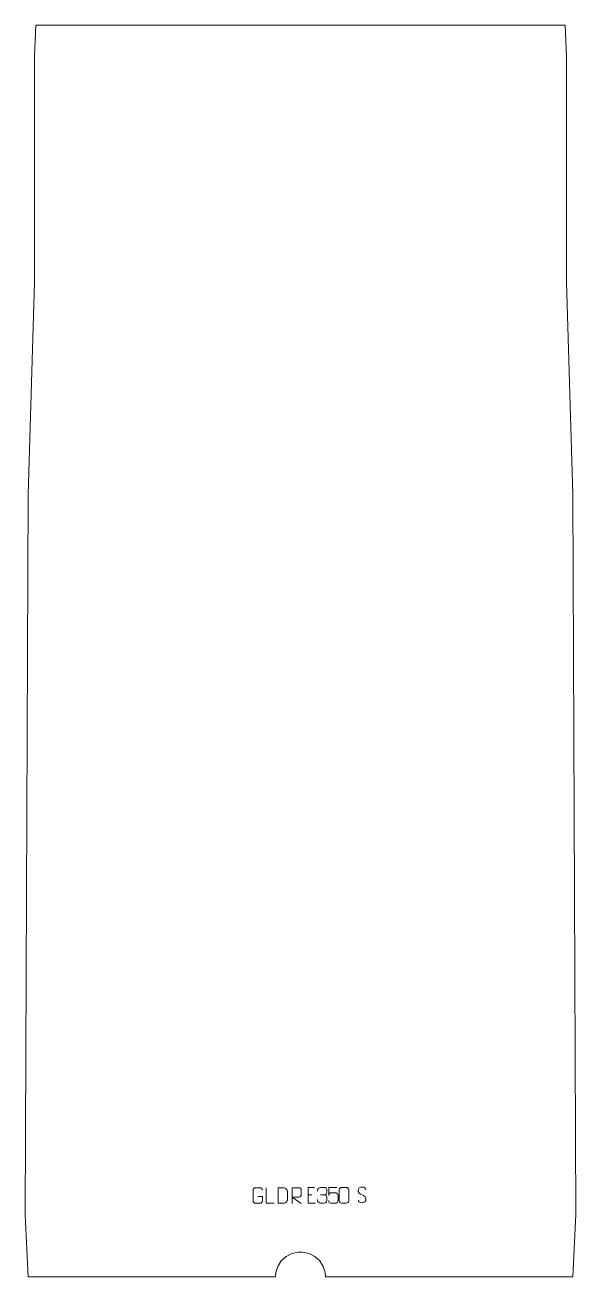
# Model space of a CAD drawing. Header units: millimetres. Extents: x -440 to 440, y -1486 to 514.
import ezdxf

# ---------------------------------------------------------------- set-up
doc = ezdxf.new("R2010")
doc.units = ezdxf.units.MM
doc.header["$MEASUREMENT"] = 0
doc.layers.add('layer 1', color=7, linetype='Continuous')

msp = doc.modelspace()

# ---------------------------------------------------------------- linework, layer by layer
at = {"layer": 'layer 1', "color": 242, "lineweight": 9}
msp.add_open_spline([(439.9995, -1386.2486), (439.9995, -1386.2486), (434.9998, -1486.2489), (434.9998, -1486.2489), (434.9998, -1486.2489), (434.9998, -1486.2489), (39.6941, -1486.2489), (39.6941, -1486.2489), (39.6941, -1486.2489), (39.6941, -1486.2489), (39.405, -1479.3752), (39.405, -1479.3752), (39.405, -1479.3752), (39.405, -1479.3752), (36.2842, -1469.4112), (36.2842, -1469.4112), (36.2842, -1469.4112), (36.2842, -1469.4112), (30.6896, -1460.5934), (30.6896, -1460.5934), (30.6896, -1460.5934), (30.6896, -1460.5934), (23.0027, -1453.5249), (23.0027, -1453.5249), (23.0027, -1453.5249), (23.0027, -1453.5249), (13.7495, -1448.6863), (13.7495, -1448.6863), (13.7495, -1448.6863), (13.7495, -1448.6863), (3.5602, -1446.4078), (3.5602, -1446.4078), (3.5602, -1446.4078), (3.5602, -1446.4078), (0.0007, -1446.5574), (0.0007, -1446.5574), (0.0007, -1446.5574), (0.0007, -1446.5574), (-3.5588, -1446.4078), (-3.5588, -1446.4078), (-3.5588, -1446.4078), (-3.5588, -1446.4078), (-13.7496, -1448.6863), (-13.7496, -1448.6863), (-13.7496, -1448.6863), (-13.7496, -1448.6863), (-23.0028, -1453.5249), (-23.0028, -1453.5249), (-23.0028, -1453.5249), (-23.0028, -1453.5249), (-30.6882, -1460.5934), (-30.6882, -1460.5934), (-30.6882, -1460.5934), (-30.6882, -1460.5934), (-36.2828, -1469.4112), (-36.2828, -1469.4112), (-36.2828, -1469.4112), (-36.2828, -1469.4112), (-39.4036, -1479.3752), (-39.4036, -1479.3752), (-39.4036, -1479.3752), (-39.4036, -1479.3752), (-39.6909, -1486.2489), (-39.6909, -1486.2489), (-39.6909, -1486.2489), (-39.6909, -1486.2489), (-434.9999, -1486.2489), (-434.9999, -1486.2489), (-434.9999, -1486.2489), (-434.9999, -1486.2489), (-439.9995, -1386.2486), (-439.9995, -1386.2486), (-439.9995, -1386.2486), (-439.9995, -1386.2486), (-434.9999, -236.25), (-434.9999, -236.25), (-434.9999, -236.25), (-434.9999, -236.25), (-424.9988, 103.0524), (-424.9988, 103.0524), (-424.9988, 103.0524), (-424.9988, 103.0524), (-424.9988, 463.7486), (-424.9988, 463.7486), (-424.9988, 463.7486), (-424.9988, 463.7486), (-422.4997, 513.7486), (-422.4997, 513.7486), (-422.4997, 513.7486), (-422.4997, 513.7486), (422.4996, 513.7486), (422.4996, 513.7486), (422.4996, 513.7486), (422.4996, 513.7486), (425.0001, 463.7486), (425.0001, 463.7486), (425.0001, 463.7486), (425.0001, 463.7486), (425.0001, 103.0524), (425.0001, 103.0524), (425.0001, 103.0524), (425.0001, 103.0524), (434.9998, -236.25), (434.9998, -236.25), (434.9998, -236.25), (434.9998, -236.25), (439.9995, -1386.2486), (439.9995, -1386.2486)], degree=3, knots=[0, 0, 0, 0, 0.035714286, 0.035714286, 0.035714286, 0.035714286, 0.071428571, 0.071428571, 0.071428571, 0.071428571, 0.107142857, 0.107142857, 0.107142857, 0.107142857, 0.142857143, 0.142857143, 0.142857143, 0.142857143, 0.178571429, 0.178571429, 0.178571429, 0.178571429, 0.214285714, 0.214285714, 0.214285714, 0.214285714, 0.25, 0.25, 0.25, 0.25, 0.285714286, 0.285714286, 0.285714286, 0.285714286, 0.321428571, 0.321428571, 0.321428571, 0.321428571, 0.357142857, 0.357142857, 0.357142857, 0.357142857, 0.392857143, 0.392857143, 0.392857143, 0.392857143, 0.428571429, 0.428571429, 0.428571429, 0.428571429, 0.464285714, 0.464285714, 0.464285714, 0.464285714, 0.5, 0.5, 0.5, 0.5, 0.535714286, 0.535714286, 0.535714286, 0.535714286, 0.571428571, 0.571428571, 0.571428571, 0.571428571, 0.607142857, 0.607142857, 0.607142857, 0.607142857, 0.642857143, 0.642857143, 0.642857143, 0.642857143, 0.678571429, 0.678571429, 0.678571429, 0.678571429, 0.714285714, 0.714285714, 0.714285714, 0.714285714, 0.75, 0.75, 0.75, 0.75, 0.785714286, 0.785714286, 0.785714286, 0.785714286, 0.821428571, 0.821428571, 0.821428571, 0.821428571, 0.857142857, 0.857142857, 0.857142857, 0.857142857, 0.892857143, 0.892857143, 0.892857143, 0.892857143, 0.928571429, 0.928571429, 0.928571429, 0.928571429, 1, 1, 1, 1], dxfattribs=at)
at = {"layer": 'layer 1', "color": 250, "lineweight": 9}
for points, knots in [([(-68.0704, -1357.5992), (-68.0704, -1357.5992), (-60.9023, -1357.5992), (-60.9023, -1357.5992), (-60.9023, -1357.5992), (-60.9023, -1357.5992), (-60.9023, -1364.7673), (-60.9023, -1364.7673), (-60.9023, -1364.7673), (-61.042, -1367.0907), (-62.7192, -1368.5703), (-64.867, -1368.5811), (-64.867, -1368.5811), (-67.1988, -1368.5807), (-69.5308, -1368.5807), (-71.8623, -1368.5811), (-71.8623, -1368.5811), (-73.7872, -1368.6865), (-75.7594, -1366.802), (-75.7482, -1364.7847), (-75.7482, -1364.7847), (-75.7478, -1359.0146), (-75.7478, -1353.2449), (-75.7482, -1347.4756), (-75.7482, -1347.4756), (-75.744, -1345.3375), (-73.9972, -1343.6183), (-71.8449, -1343.6317), (-71.8449, -1343.6317), (-69.5192, -1343.6317), (-67.1931, -1343.6317), (-64.867, -1343.6317), (-64.867, -1343.6317), (-62.9203, -1343.5963), (-60.9289, -1345.0878), (-60.9023, -1347.5255)], [0, 0, 0, 0, 0.1, 0.1, 0.1, 0.1, 0.2, 0.2, 0.2, 0.2, 0.3, 0.3, 0.3, 0.3, 0.4, 0.4, 0.4, 0.4, 0.5, 0.5, 0.5, 0.5, 0.6, 0.6, 0.6, 0.6, 0.7, 0.7, 0.7, 0.7, 0.8, 0.8, 0.8, 0.8, 1, 1, 1, 1]), ([(-41.8508, -1368.585), (-41.8508, -1368.585), (-54.7999, -1368.585), (-54.7999, -1368.585), (-54.7999, -1368.585), (-54.7999, -1368.585), (-54.7999, -1343.6314), (-54.7999, -1343.6314)], [0, 0, 0, 0, 0.333333333, 0.333333333, 0.333333333, 0.333333333, 1, 1, 1, 1]), ([(-35.7175, -1368.5918), (-33.3857, -1368.5914), (-28.4355, -1368.6154), (-26.104, -1368.6157), (-26.104, -1368.6157), (-24.179, -1368.7211), (-20.8604, -1365.1795), (-20.8716, -1363.1622), (-20.8716, -1363.1622), (-20.872, -1357.3921), (-20.872, -1355.2224), (-20.8716, -1349.4531), (-20.8716, -1349.4531), (-20.8759, -1347.315), (-24.2504, -1343.6549), (-26.4028, -1343.6684), (-26.4028, -1343.6684), (-28.7285, -1343.6684), (-33.4528, -1343.6684), (-35.7789, -1343.6684), (-35.7789, -1343.6684), (-35.7785, -1349.4153), (-35.7172, -1362.8445), (-35.7175, -1368.5918)], [0, 0, 0, 0, 0.142857143, 0.142857143, 0.142857143, 0.142857143, 0.285714286, 0.285714286, 0.285714286, 0.285714286, 0.428571429, 0.428571429, 0.428571429, 0.428571429, 0.571428571, 0.571428571, 0.571428571, 0.571428571, 0.714285714, 0.714285714, 0.714285714, 0.714285714, 1, 1, 1, 1]), ([(-13.4883, -1368.6913), (-13.4883, -1368.6913), (-13.4883, -1343.7378), (-13.4883, -1343.7378), (-13.4883, -1343.7378), (-9.8935, -1343.7378), (-6.298, -1343.7378), (-2.7028, -1343.7378), (-2.7028, -1343.7378), (-0.3775, -1343.7755), (1.1798, -1345.2655), (1.1757, -1347.6319), (1.1757, -1347.6319), (1.1753, -1349.6674), (1.1753, -1352.7268), (1.1757, -1354.7628), (1.1757, -1354.7628), (1.1692, -1356.6383), (-0.6431, -1358.5801), (-2.6526, -1358.5992), (-2.6526, -1358.5992), (-2.6526, -1358.5992), (-13.4883, -1358.5992), (-13.4883, -1358.5992), (-13.4883, -1358.5992), (-13.4883, -1358.5992), (1.1664, -1368.6913), (1.1664, -1368.6913)], [0, 0, 0, 0, 0.125, 0.125, 0.125, 0.125, 0.25, 0.25, 0.25, 0.25, 0.375, 0.375, 0.375, 0.375, 0.5, 0.5, 0.5, 0.5, 0.625, 0.625, 0.625, 0.625, 0.75, 0.75, 0.75, 0.75, 1, 1, 1, 1]), ([(22.5706, -1343.3492), (22.5706, -1343.3492), (12.0646, -1343.3492), (12.0646, -1343.3492), (12.0646, -1343.3492), (12.0646, -1343.3492), (12.0646, -1368.3028), (12.0646, -1368.3028), (12.0646, -1368.3028), (12.0646, -1368.3028), (24.1961, -1368.3028), (24.1961, -1368.3028)], [0, 0, 0, 0, 0.25, 0.25, 0.25, 0.25, 0.5, 0.5, 0.5, 0.5, 1, 1, 1, 1]), ([(27.1341, -1348.9694), (27.1341, -1348.9694), (27.1341, -1347.1122), (27.1341, -1347.1122), (27.1341, -1347.1122), (27.1198, -1345.3703), (29.7843, -1343.2522), (31.8434, -1343.2749), (31.8434, -1343.2749), (33.9075, -1343.2749), (35.9715, -1343.2749), (38.0352, -1343.2749), (38.0352, -1343.2749), (40.2297, -1343.2661), (41.828, -1345.1129), (41.8724, -1347.025), (41.8724, -1347.025), (41.872, -1348.4601), (41.872, -1349.8952), (41.8724, -1351.3307), (41.8724, -1351.3307), (41.8238, -1352.9842), (40.2212, -1355.2142), (38.0229, -1355.2042), (38.0229, -1355.2042), (40.2266, -1355.2154), (41.8346, -1357.0186), (41.8886, -1359.0781), (41.8886, -1359.0781), (41.8882, -1360.8628), (41.8882, -1362.6475), (41.8886, -1364.4326), (41.8886, -1364.4326), (41.8987, -1366.494), (39.8438, -1368.2571), (38.0229, -1368.249), (38.0229, -1368.249), (35.9576, -1368.2487), (33.8924, -1368.2487), (31.8268, -1368.249), (31.8268, -1368.249), (29.6582, -1368.2375), (27.1272, -1365.8373), (27.1086, -1364.3755), (27.1086, -1364.3755), (27.1086, -1364.3755), (27.1086, -1362.4669), (27.1086, -1362.4669)], [0, 0, 0, 0, 0.076923077, 0.076923077, 0.076923077, 0.076923077, 0.153846154, 0.153846154, 0.153846154, 0.153846154, 0.230769231, 0.230769231, 0.230769231, 0.230769231, 0.307692308, 0.307692308, 0.307692308, 0.307692308, 0.384615385, 0.384615385, 0.384615385, 0.384615385, 0.461538462, 0.461538462, 0.461538462, 0.461538462, 0.538461538, 0.538461538, 0.538461538, 0.538461538, 0.615384615, 0.615384615, 0.615384615, 0.615384615, 0.692307692, 0.692307692, 0.692307692, 0.692307692, 0.769230769, 0.769230769, 0.769230769, 0.769230769, 0.846153846, 0.846153846, 0.846153846, 0.846153846, 1, 1, 1, 1]), ([(57.9077, -1343.5116), (57.9077, -1343.5116), (45.056, -1343.5116), (45.056, -1343.5116), (45.056, -1343.5116), (45.0563, -1347.7422), (45.0563, -1351.9731), (45.056, -1356.2043), (45.056, -1356.2043), (45.0557, -1352.8942), (46.6867, -1351.8224), (49.4987, -1351.7619), (49.4987, -1351.7619), (51.9383, -1351.7616), (54.3778, -1351.7616), (56.817, -1351.7619), (56.817, -1351.7619), (58.4668, -1351.7551), (59.9417, -1354.1356), (59.9702, -1356.2043), (59.9702, -1356.2043), (59.9699, -1358.7916), (59.9699, -1361.3792), (59.9702, -1363.9669), (59.9702, -1363.9669), (60.0164, -1365.9263), (58.517, -1368.3626), (56.8911, -1368.4211), (56.8911, -1368.4211), (54.9346, -1368.4208), (50.0396, -1368.4208), (48.0826, -1368.4211), (48.0826, -1368.4211), (46.2371, -1368.4299), (45.13, -1366.4651), (45.1092, -1363.914)], [0, 0, 0, 0, 0.1, 0.1, 0.1, 0.1, 0.2, 0.2, 0.2, 0.2, 0.3, 0.3, 0.3, 0.3, 0.4, 0.4, 0.4, 0.4, 0.5, 0.5, 0.5, 0.5, 0.6, 0.6, 0.6, 0.6, 0.7, 0.7, 0.7, 0.7, 0.8, 0.8, 0.8, 0.8, 1, 1, 1, 1]), ([(65.918, -1343.2626), (68.2841, -1343.2626), (70.6506, -1343.2626), (73.0171, -1343.2626), (73.0171, -1343.2626), (74.9976, -1343.227), (77.0236, -1344.7213), (77.0507, -1347.1634), (77.0507, -1347.1634), (77.0503, -1352.9208), (77.0503, -1358.6786), (77.0507, -1364.4368), (77.0507, -1364.4368), (76.9086, -1366.7644), (75.2022, -1368.2467), (73.0171, -1368.2575), (73.0171, -1368.2575), (70.6447, -1368.2571), (68.2723, -1368.2571), (65.9003, -1368.2575), (65.9003, -1368.2575), (63.9418, -1368.3631), (61.9354, -1366.4752), (61.9468, -1364.4542), (61.9468, -1364.4542), (61.9472, -1358.6736), (61.9472, -1352.8933), (61.9468, -1347.1135), (61.9468, -1347.1135), (61.9511, -1344.9715), (63.7282, -1343.249), (65.918, -1343.2626)], [0, 0, 0, 0, 0.111111111, 0.111111111, 0.111111111, 0.111111111, 0.222222222, 0.222222222, 0.222222222, 0.222222222, 0.333333333, 0.333333333, 0.333333333, 0.333333333, 0.444444444, 0.444444444, 0.444444444, 0.444444444, 0.555555556, 0.555555556, 0.555555556, 0.555555556, 0.666666667, 0.666666667, 0.666666667, 0.666666667, 0.777777778, 0.777777778, 0.777777778, 0.777777778, 1, 1, 1, 1]), ([(98.3804, -1354.9948), (94.9135, -1353.5244), (90.9081, -1351.7286), (92.5444, -1346.2083), (92.5444, -1346.2083), (93.7714, -1342.0684), (98.0261, -1342.4569), (100.9668, -1343.058), (100.9668, -1343.058), (103.3012, -1343.5352), (104.0069, -1344.7484), (104.2604, -1346.8325)], [0, 0, 0, 0, 0.25, 0.25, 0.25, 0.25, 0.5, 0.5, 0.5, 0.5, 1, 1, 1, 1]), ([(98.3804, -1354.9949), (101.6598, -1356.6416), (105.7642, -1358.5299), (104.2675, -1363.8902), (104.2675, -1363.8902), (103.0762, -1368.1566), (99.0687, -1367.8999), (96.0279, -1367.3452), (96.0279, -1367.3452), (93.7837, -1366.9354), (92.7874, -1365.7219), (92.479, -1363.6097)], [0, 0, 0, 0, 0.25, 0.25, 0.25, 0.25, 0.5, 0.5, 0.5, 0.5, 1, 1, 1, 1])]:
    msp.add_open_spline(points, degree=3, knots=knots, dxfattribs=at)
for points in [[(12.0646, -1355.2289), (12.0646, -1355.2289), (17.9142, -1355.2289), (17.9142, -1355.2289)], [(31.8438, -1355.2146), (31.8438, -1355.2146), (38.0402, -1355.2146), (38.0402, -1355.2146)]]:
    msp.add_open_spline(points, degree=3, dxfattribs=at)

doc.saveas('drawing.dxf')
